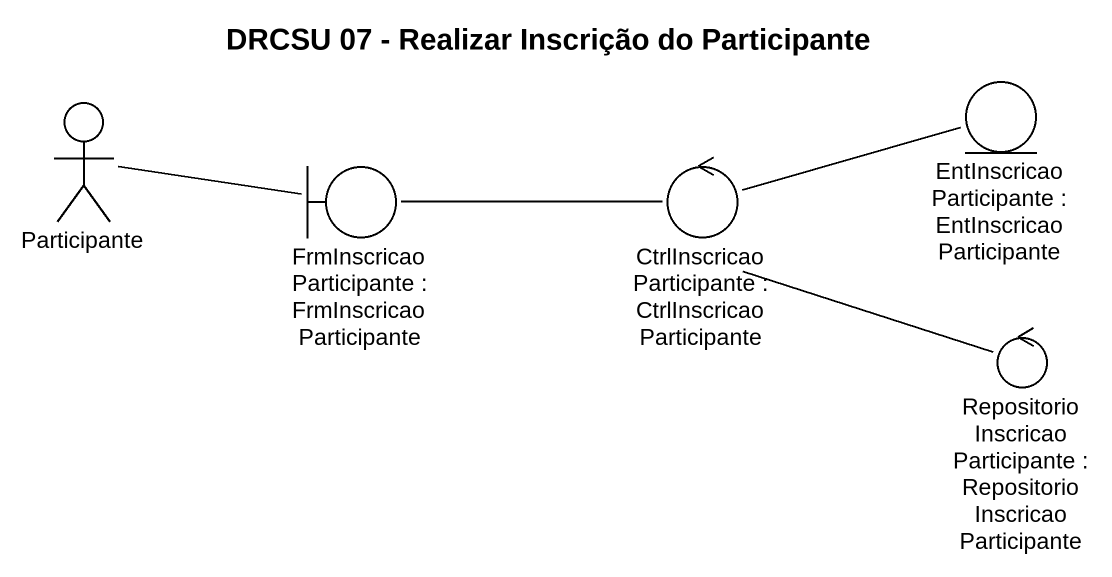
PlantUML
@startuml
title DRCSU 07 - Realizar Inscrição do Participante
actor Participante
entity "EntInscricaoParticipante : EntInscricaoParticipante" as EntInscricaoParticipante
boundary "FrmInscricaoParticipante : FrmInscricaoParticipante" as FrmInscricaoParticipante
control "CtrlInscricaoParticipante : CtrlInscricaoParticipante" as CtrlInscricaoParticipante
control "RepositorioInscricaoParticipante : RepositorioInscricaoParticipante" as RepositorioInscricaoParticip
Participante -right- FrmInscricaoParticipante
FrmInscricaoParticipante -right- CtrlInscricaoParticipante
CtrlInscricaoParticipante -right- EntInscricaoParticipante
CtrlInscricaoParticipante -right- RepositorioInscricaoParticip
@enduml
